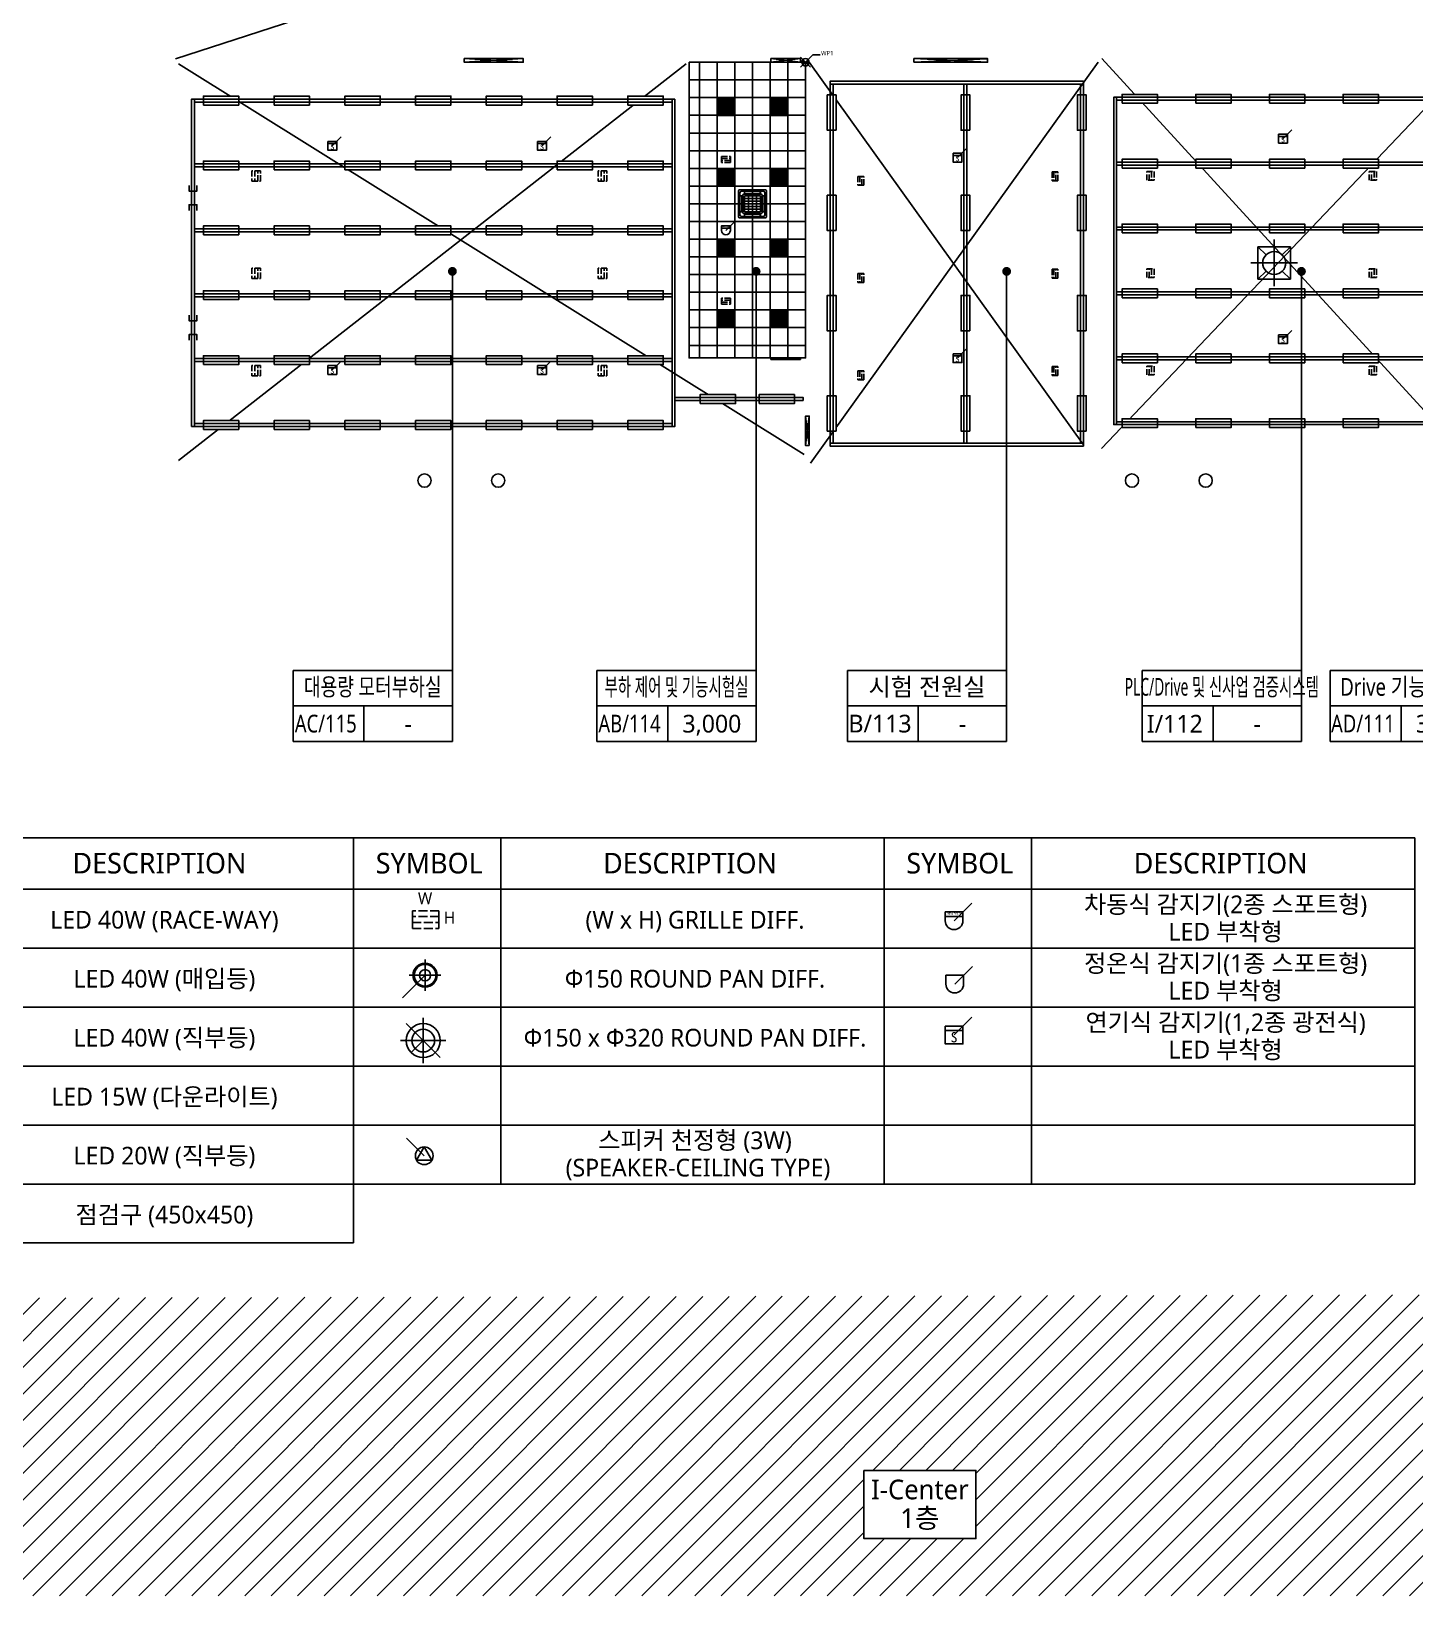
# Model space of a CAD drawing. Header units: millimetres. Extents: x 11242 to 497835, y 4200 to 105100.
# Drawn here: x 36310 to 83242, y 4200 to 57250 of the extents above; entities that cross this region are included whole.
import ezdxf
from ezdxf.enums import TextEntityAlignment as Align
from ezdxf.xclip import XClip

# ---------------------------------------------------------------- set-up
doc = ezdxf.new("R2010")
doc.units = ezdxf.units.MM
doc.header["$LTSCALE"] = 200
doc.header["$XCLIPFRAME"] = 0
doc.linetypes.add('H6', pattern=[6.5, 5, -1.5])
for name, color, linetype in [('# LIGHT - LED', 6, 'Continuous'), ('# LIGHT - RACEWAY', 7, 'Continuous'), ('# 냉난방-CHU', 1, 'Continuous'), ('# 냉난방설비', 4, 'Continuous'), ('# 방송설비', 7, 'Continuous'), ('# 화재탐지설비', 7, 'Continuous'), ('# 환기(RA)', 2, 'Continuous'), ('1 EA', 3, 'Continuous'), ('1 EDF', 7, 'Continuous'), ('1 OA', 4, 'Continuous'), ('CEIL-7', 7, 'Continuous'), ('CEIL-암면흡음텍스', 251, 'Continuous'), ('CON', 2, 'Continuous'), ('ETC-9', 9, 'Continuous'), ('HAT', 8, 'Continuous'), ('OPEN', 15, 'Continuous'), ('SECT', 2, 'Continuous'), ('sol254', 254, 'Continuous'), ('SYM', 6, 'Continuous'), ('SYM-LEAD', 6, 'Continuous'), ('SYMBOL', 2, 'Continuous'), ('TEXT', 3, 'Continuous'), ('TEXT-NOTE', 6, 'Continuous'), ('도어표현', 4, 'Continuous'), ('미리내', 3, 'Continuous')]:
    doc.layers.add(name, color=color, linetype=linetype)
doc.layers.add('Defpoint', color=137, linetype='Continuous', plot=False)
doc.styles.add('$0$스타일1', font='malgun.ttf')
doc.styles.add('1', font='DotumChe.ttf')
doc.styles.get("Standard").update_dxf_attribs({"font": 'malgun.ttf'})
doc.styles.add('맑은고딕', font='malgun.ttf')
doc.styles.add('스타일1', font='malgun.ttf')
doc.linetypes.add('WIREMESH2', pattern='A,5,-0.25,["X",Standard,S=1,R=0,X=-0.32,Y=-0.5],-0.25', length=5.5)
doc.dimstyles.new('DIM-QD 1', dxfattribs={"dimtxt": 3, "dimasz": 1.5, "dimexe": 1, "dimexo": 0, "dimgap": 1, "dimtad": 1, "dimdec": 3, "dimdsep": 46, "dimlunit": 6, "dimtxsty": '$0$스타일1', "dimblk1": 'ARCHTICK', "dimblk2": 'ARCHTICK', "dimsah": 1, "dimcen": 0, "dimclrd": 256, "dimclre": 256, "dimclrt": 3, "dimazin": 2, "dimtfac": 1, "dimtdec": 3, "dimtix": 1, "dimtmove": 2, "dimatfit": 3, "dimldrblk": 'ARCHTICK', "dimfxl": 1, "dimtolj": 1, "dimtzin": 0, "dimarcsym": 0})

# ---------------------------------------------------------------- blocks, each defined once
blk = doc.blocks.new('room')
at = {"layer": 'TEXT-NOTE'}
for p, q in [((0, 0), (0, 12)), ((0, 12), (27, 12)), ((27, 12), (27, 0)), ((0, 6), (27, 6)), ((12, 0), (12, 6)), ((27, 0), (0, 0))]:
    blk.add_line(p, q, dxfattribs=at)
at = {"layer": 'TEXT-NOTE', "color": 3, "style": '스타일1'}
for tag, p in [('실명', (13.5, 9.28)), ('101', (5.53, 3.02)), ('2400', (19.5, 3))]:
    blk.add_attdef(tag, text='', height=3, dxfattribs=at).set_placement(p, align=Align.MIDDLE)
blk = doc.blocks.new('_ARCHTICK')
at = {"color": 0, "linetype": 'ByBlock', "const_width": 0.15}
blk.add_lwpolyline([(-0.5, -0.5), (0.5, 0.5)], dxfattribs=at)
blk = doc.blocks.new('SA')
at = {"color": 1}
for p, q in [((210, 420), (210, 0)), ((420, 210), (0, 210))]:
    blk.add_line(p, q, dxfattribs=at)
at = {"color": 0}
for radius in [160, 145, 75]:
    blk.add_circle((210, 210), radius, dxfattribs=at)
at = {"layer": 'Defpoint'}
blk.add_line((210, 210), (510, 510), dxfattribs=at)
blk = doc.blocks.new('1ERDF')
at = {"layer": '1 EDF'}
for p, q in [((-150, -150), (150, 150)), ((106, -106), (0, 0))]:
    blk.add_line(p, q, dxfattribs=at)
at = {"layer": '1 EDF', "color": 1}
for p, q in [((0, 200), (0, -200)), ((-200, 0), (200, 0))]:
    blk.add_line(p, q, dxfattribs=at)
at = {"layer": '1 EDF'}
blk.add_circle((0, 0), 150, dxfattribs=at)
at = {"layer": '1 EDF', "color": 6}
blk.add_circle((0, 0), 100, dxfattribs=at)
blk = doc.blocks.new('FF1')
at = {"layer": '# 화재탐지설비'}
blk.add_line((-1.5, 0.75), (1.5, 0.75), dxfattribs=at)
blk.add_lwpolyline([(-1.5, 0), (-1.5, 1.5), (1.5, 1.5), (1.5, 0)], dxfattribs=at)
blk.add_arc((0, 0), 1.5, 180, 0, dxfattribs=at)
at = {"layer": 'Defpoint'}
blk.add_line((3, 3), (0, 0), dxfattribs=at)
at = {"layer": 'Defpoint', "insert": (-1.31, 1.35), "char_height": 0.3, "attachment_point": 1, "style": '맑은고딕'}
blk.add_mtext_dynamic_manual_height_columns('차동식 감지기', width=2.6761, gutter_width=12.5, heights=[0], dxfattribs=at)
blk = doc.blocks.new('G$C58A9B8F0')
at = {"layer": '# 화재탐지설비'}
blk.add_lwpolyline([(-150, 0), (-150, 150), (150, 150), (150, 0)], dxfattribs=at)
blk.add_arc((0, 0), 150, 180, 0, dxfattribs=at)
at = {"layer": 'Defpoint'}
blk.add_line((300, 300), (0, 0), dxfattribs=at)
blk = doc.blocks.new('FF3')
at = {"layer": '# 화재탐지설비'}
blk.add_line((-1.5, 0.75), (1.5, 0.75), dxfattribs=at)
blk.add_lwpolyline([(-1.5, 1.5), (1.5, 1.5), (1.5, -1.5), (-1.5, -1.5), (-1.5, 1.5)], dxfattribs=at)
at = {"layer": 'Defpoint'}
blk.add_line((3, 3), (0, 0), dxfattribs=at)
at = {"layer": 'SYMBOL', "color": 1, "style": '1'}
blk.add_text('S', height=1.75, dxfattribs=at).set_placement((0, -0.375), align=Align.MIDDLE)
blk = doc.blocks.new('TT22')
at = {"layer": '# 방송설비'}
blk.add_lwpolyline([(65, -38), (-65, -38), (0, 75), (65, -38)], close=True, dxfattribs=at)
blk.add_circle((0, 0), 75, dxfattribs=at)
at = {"layer": 'Defpoint'}
blk.add_line((-150, 150), (0, 0), dxfattribs=at)
blk = doc.blocks.new('천장 범례')
at = {"layer": '1 OA', "color": 2, "linetype": 'H6', "ltscale": 0.3}
for points in [[(37995, -1006), (38895, -1006), (38895, -406), (37995, -406), (37995, -1006)], [(37995, -807), (38895, -807), (38895, -605), (37995, -605), (37995, -807)]]:
    blk.add_lwpolyline(points, dxfattribs=at)
at = {"layer": 'CON'}
for p, q in [((36000, 2065), (18000, 2065)), ((36000, 2065), (36000, -11674)), ((54000, 2065), (36000, 2065)), ((54000, 2065), (54000, -9674)), ((72000, 2065), (54000, 2065)), ((72000, 2065), (72000, -9674)), ((36000, 326), (18000, 326)), ((54000, 326), (36000, 326)), ((72000, 326), (54000, 326)), ((54000, -9674), (36000, -9674)), ((72000, -9674), (54000, -9674)), ((36000, -11674), (18000, -11674))]:
    blk.add_line(p, q, dxfattribs=at)
at = {"layer": 'ETC-9'}
for p, q in [((41000, 2065), (41000, -9674)), ((59000, 2065), (59000, -9674)), ((36000, -1674), (18000, -1674)), ((54000, -1674), (36000, -1674)), ((72000, -1674), (54000, -1674)), ((36000, -3674), (18000, -3674)), ((54000, -3674), (36000, -3674)), ((72000, -3674), (54000, -3674)), ((36000, -5674), (18000, -5674)), ((36000, -5674), (18000, -5674)), ((54000, -5674), (36000, -5674)), ((54000, -5674), (36000, -5674)), ((72000, -5674), (54000, -5674)), ((72000, -5674), (54000, -5674)), ((36000, -7674), (18000, -7674)), ((54000, -7674), (36000, -7674)), ((72000, -7674), (54000, -7674)), ((36000, -9674), (18000, -9674))]:
    blk.add_line(p, q, dxfattribs=at)
at = {"layer": '# 화재탐지설비', "ltscale": 1.5}
for name, p, xscale, yscale, zscale in [('FF1', (56372, -749), 200, 200, 200), ('G$C58A9B8F0', (56394, -2896), 2, 2, 2), ('FF3', (56372, -4621), 200, 200, 200)]:
    blk.add_blockref(name, p, dxfattribs=dict(at, xscale=xscale, yscale=yscale, zscale=zscale))
at = {"layer": '# 환기(RA)', "xscale": 2.54, "yscale": 2.54, "zscale": 2.54, "rotation": 180}
blk.add_blockref('SA', (38959, -2060), dxfattribs=at)
at = {"layer": '1 EDF', "xscale": -3.850698729463445, "yscale": 3.850698729463445, "zscale": 3.850698729463445}
blk.add_blockref('1ERDF', (38364, -4810), dxfattribs=at)
at = {"layer": 'SYM', "xscale": 4, "yscale": 4, "zscale": 4}
blk.add_blockref('TT22', (38398, -8716), dxfattribs=at)
at = {"layer": 'TEXT', "style": '스타일1'}
for s, height, p in [('DESCRIPTION', 700, (29417, 1206)), ('SYMBOL', 700, (38567, 1206)), ('DESCRIPTION', 700, (47417, 1206)), ('SYMBOL', 700, (56567, 1206)), ('DESCRIPTION', 700, (65417, 1206)), ('W', 400, (38428, 14)), ('차동식 감지기(2종 스포트형)', 600, (65584, -191)), ('LED 40W (RACE-WAY)', 600, (29584, -712)), ('H', 400, (39254, -644)), ('(W x H) GRILLE DIFF.', 600, (47584, -712)), ('LED 부착형', 600, (65584, -1118)), ('정온식 감지기(1종 스포트형)', 600, (65584, -2191)), ('LED 40W (매입등)', 600, (29584, -2712)), ('Φ150 ROUND PAN DIFF.', 600, (47584, -2712)), ('LED 부착형', 600, (65584, -3118)), ('연기식 감지기(1,2종 광전식)', 600, (65584, -4191)), ('LED 40W (직부등)', 600, (29584, -4712)), ('Φ150 x Φ320 ROUND PAN DIFF.', 600, (47584, -4712)), ('LED 부착형', 600, (65584, -5118)), ('LED 15W (다운라이트)', 600, (29584, -6712)), ('스피커 천정형 (3W)', 600, (47584, -8191)), ('LED 20W (직부등)', 600, (29584, -8712)), (' (SPEAKER-CEILING TYPE)', 600, (47584, -9118)), ('점검구 (450x450)', 600, (29584, -10712))]:
    blk.add_text(s, height=height, dxfattribs=at).set_placement(p, align=Align.MIDDLE_CENTER)
blk = doc.blocks.new('E10')
at = {"layer": '# LIGHT - LED'}
blk.add_circle((0, 0), 204, dxfattribs=at)
blk = doc.blocks.new('zw$29C1')
blk.add_wipeout([(600, 150), (600, -150), (-600, -150), (-600, 150)]).dxf.layer = '# LIGHT - LED'
at = {"layer": '# LIGHT - LED'}
blk.add_lwpolyline([(600, 150), (600, -150), (-600, -150), (-600, 150)], close=True, dxfattribs=at)
blk = doc.blocks.new('zw$F231')
at = {"layer": 'sol254'}
blk.add_hatch(color=256, dxfattribs=at).paths.add_polyline_path([(-300, 300), (-300, -300), (300, -300), (300, 300)])
at = {"layer": '# LIGHT - LED'}
blk.add_lwpolyline([(-300, 300), (300, 300), (300, -300), (-300, -300)], close=True, dxfattribs=at)
blk = doc.blocks.new('조명설비')
at = {"layer": '# LIGHT - RACEWAY'}
for points in [[(72000, -63341), (63413, -63341), (63413, -63241), (72000, -63241)], [(41847, -63850), (41847, -74950), (41747, -74950), (41747, -63850)], [(58147, -63850), (58147, -74950), (58047, -74950), (58047, -63850)], [(72000, -75622), (63413, -75622), (63413, -75522), (72000, -75522)]]:
    blk.add_lwpolyline(points, close=True, dxfattribs=at)
at = {"layer": 'SECT'}
for points in [[(41663, -66777), (41663, -66967), (41931, -66967), (41931, -66777)], [(41663, -67623), (41663, -67433), (41931, -67433), (41931, -67623)], [(41663, -71177), (41663, -71367), (41931, -71367), (41931, -71177)], [(41663, -72023), (41663, -71833), (41931, -71833), (41931, -72023)]]:
    blk.add_lwpolyline(points, dxfattribs=at)
at = {"layer": '# LIGHT - LED'}
for p, rotation in [((42747, -63900), 180), ((45147, -63900), 180), ((47547, -63900), 180), ((49947, -63900), 180), ((52347, -63900), 180), ((54747, -63900), 180), ((57147, -63900), 180), ((63463, -64308), 270), ((68000, -64308), 270), ((71950, -64308), 270), ((73912, -63838), 180), ((76412, -63838), 180), ((78912, -63838), 180), ((81412, -63838), 180), ((42747, -66100), 180), ((45147, -66100), 180), ((47547, -66100), 180), ((49947, -66100), 180), ((52347, -66100), 180), ((54747, -66100), 180), ((57147, -66100), 180), ((73912, -66038), 180), ((76412, -66038), 180), ((78912, -66038), 180), ((81412, -66038), 180), ((63463, -67708), 270), ((68000, -67708), 270), ((71950, -67708), 270), ((42747, -68300), 180), ((45147, -68300), 180), ((47547, -68300), 180), ((49947, -68300), 180), ((52347, -68300), 180), ((54747, -68300), 180), ((57147, -68300), 180), ((73912, -68238), 180), ((76412, -68238), 180), ((78912, -68238), 180), ((81412, -68238), 180), ((42747, -70500), 180), ((45147, -70500), 180), ((47547, -70500), 180), ((49947, -70500), 180), ((52347, -70500), 180), ((54747, -70500), 180), ((57147, -70500), 180), ((63463, -71108), 270), ((68000, -71108), 270), ((71950, -71108), 270), ((73912, -70438), 180), ((76412, -70438), 180), ((78912, -70438), 180), ((81412, -70438), 180), ((42747, -72700), 180), ((45147, -72700), 180), ((47547, -72700), 180), ((49947, -72700), 180), ((52347, -72700), 180), ((54747, -72700), 180), ((57147, -72700), 180), ((73912, -72638), 180), ((76412, -72638), 180), ((78912, -72638), 180), ((81412, -72638), 180), ((59600, -74022), 180), ((61600, -74022), 180), ((63463, -74508), 270), ((68000, -74508), 270), ((71950, -74508), 270), ((42747, -74900), 180), ((45147, -74900), 180), ((47547, -74900), 180), ((49947, -74900), 180), ((52347, -74900), 180), ((54747, -74900), 180), ((57147, -74900), 180), ((73912, -74838), 180), ((76412, -74838), 180), ((78912, -74838), 180), ((81412, -74838), 180)]:
    blk.add_blockref('zw$29C1', p, dxfattribs=dict(at, rotation=rotation))
for p in [(59875, -64100), (61675, -64100), (59875, -66500), (61675, -66500), (59875, -68900), (61675, -68900), (59875, -71300), (61675, -71300)]:
    blk.add_blockref('zw$F231', p, dxfattribs=at)
at = {"layer": '# LIGHT - LED', "xscale": 1.102040816326531, "yscale": 1.102040816326531, "zscale": 1.102040816326531, "rotation": 270}
for p in [(49650, -76785), (52150, -76785), (73650, -76785), (76150, -76785)]:
    blk.add_blockref('E10', p, dxfattribs=at)
at = {"layer": '# LIGHT - RACEWAY'}
for points in [[(63513, -63341), (63513, -75522), (63413, -75522), (63413, -63341)], [(68050, -63341), (68050, -75522), (67950, -75522), (67950, -63341)], [(72000, -63341), (72000, -75522), (71900, -75522), (71900, -63341)], [(58047, -63950), (41847, -63950), (41847, -63850), (58047, -63850)], [(73129, -63788), (73129, -74888), (73029, -74888), (73029, -63788)], [(84696, -63888), (73129, -63888), (73129, -63788), (84696, -63788)], [(58047, -66150), (41847, -66150), (41847, -66050), (58047, -66050)], [(84696, -66088), (73129, -66088), (73129, -65988), (84696, -65988)], [(58047, -68350), (41847, -68350), (41847, -68250), (58047, -68250)], [(84696, -68288), (73129, -68288), (73129, -68188), (84696, -68188)], [(58047, -70550), (41847, -70550), (41847, -70450), (58047, -70450)], [(84696, -70488), (73129, -70488), (73129, -70388), (84696, -70388)], [(58047, -72750), (41847, -72750), (41847, -72650), (58047, -72650)], [(84696, -72688), (73129, -72688), (73129, -72588), (84696, -72588)], [(62500, -74072), (58147, -74072), (58147, -73972), (62500, -73972)], [(84696, -74888), (73129, -74888), (73129, -74788), (84696, -74788)], [(58047, -74950), (41847, -74950), (41847, -74850), (58047, -74850)]]:
    blk.add_lwpolyline(points, close=True, dxfattribs=at)
blk = doc.blocks.new('자동화재탐지설비')
at = {"layer": '# 화재탐지설비', "xscale": 100, "yscale": 100, "zscale": 100}
for name, p in [('FF3', (78606, -65358)), ('FF3', (46356, -65600)), ('FF3', (53469, -65600)), ('FF3', (67562, -66000)), ('FF1', (59708, -68467)), ('FF3', (78606, -72158)), ('FF3', (67562, -72800)), ('FF3', (46356, -73200)), ('FF3', (53469, -73200))]:
    blk.add_blockref(name, p, dxfattribs=at)
blk = doc.blocks.new('A$C1A5F2745')
at = {"color": 0}
for p, q in [((0, 925), (0, 25)), ((925, 950), (25, 950)), ((50, 850), (50, 750)), ((150, 750), (50, 750)), ((50, 740), (50, 210)), ((120, 740), (50, 740)), ((200, 900), (100, 900)), ((120, 740), (120, 210)), ((150, 775), (150, 175)), ((775, 800), (175, 800)), ((200, 900), (200, 800)), ((750, 750), (200, 750)), ((200, 750), (200, 200)), ((200, 655), (750, 655)), ((200, 565), (750, 565)), ((740, 900), (210, 900)), ((210, 900), (210, 830)), ((740, 830), (210, 830)), ((337, 750), (337, 200)), ((475, 750), (475, 200)), ((612, 750), (612, 200)), ((740, 900), (740, 830)), ((750, 900), (750, 800)), ((850, 900), (750, 900)), ((750, 750), (750, 200)), ((800, 775), (800, 175)), ((900, 750), (800, 750)), ((830, 740), (830, 210)), ((900, 740), (830, 740)), ((900, 850), (900, 750)), ((900, 740), (900, 210)), ((950, 925), (950, 25)), ((120, 210), (50, 210)), ((150, 200), (50, 200)), ((50, 200), (50, 100)), ((200, 50), (100, 50)), ((775, 150), (175, 150)), ((200, 475), (750, 475)), ((200, 385), (750, 385)), ((200, 295), (750, 295)), ((750, 200), (200, 200)), ((200, 150), (200, 50)), ((740, 120), (210, 120)), ((210, 120), (210, 50)), ((740, 50), (210, 50)), ((740, 120), (740, 50)), ((750, 150), (750, 50)), ((850, 50), (750, 50)), ((900, 200), (800, 200)), ((900, 210), (830, 210)), ((900, 200), (900, 100)), ((925, 0), (25, 0))]:
    blk.add_line(p, q, dxfattribs=at)
for centre, radius, start, end in [((25, 925), 25, 90, 180), ((100, 850), 50, 90, 180), ((175, 775), 25, 90, 180), ((775, 775), 25, 0, 90), ((850, 850), 50, 0, 90), ((925, 925), 25, 0, 90), ((25, 25), 25, 180, 270), ((100, 100), 50, 180, 270), ((175, 175), 25, 180, 270), ((775, 175), 25, 270, 0), ((850, 100), 50, 270, 0), ((925, 25), 25, 270, 0)]:
    blk.add_arc(centre, radius, start, end, dxfattribs=at)
blk = doc.blocks.new('zw$A70B')
at = {"layer": '미리내', "color": 1}
for p, q in [((242, 242), (242, 1342)), ((242, 1342), (1342, 1342)), ((242, 1342), (517, 1067)), ((792, 1584), (792, 0)), ((1342, 1342), (1067, 1067)), ((1342, 1342), (1342, 242)), ((0, 792), (792, 792)), ((1584, 792), (792, 792)), ((242, 242), (517, 517)), ((1342, 242), (242, 242)), ((1342, 242), (1067, 517))]:
    blk.add_line(p, q, dxfattribs=at)
blk.add_circle((792, 792), 389, dxfattribs=at)
blk = doc.blocks.new('냉난방설비')
at = {"layer": '# 냉난방-CHU', "color": 1}
blk.add_blockref('zw$A70B', (77683, -70197), dxfattribs=at)
at = {"layer": '# 냉난방설비', "color": 8}
blk.add_blockref('A$C1A5F2745', (60300, -67875), dxfattribs=at)
blk = doc.blocks.new('환기설비')
at = {"layer": '1 EA', "linetype": 'H6', "ltscale": 0.2}
for points in [[(55540, -66279), (55540, -66629), (55840, -66629), (55840, -66279), (55540, -66279)], [(55639, -66279), (55639, -66629), (55740, -66629), (55740, -66279), (55639, -66279)], [(59725, -65800), (60025, -65800), (60025, -66000), (59725, -66000), (59725, -65800)], [(59725, -65866), (60025, -65866), (60025, -65934), (59725, -65934), (59725, -65866)], [(81696, -66604), (81696, -66304), (81946, -66304), (81946, -66604), (81696, -66604)], [(81779, -66604), (81779, -66304), (81863, -66304), (81863, -66604), (81779, -66604)], [(71137, -66619), (71137, -66319), (70937, -66319), (70937, -66619), (71137, -66619)], [(71070, -66619), (71070, -66319), (71003, -66319), (71003, -66619), (71070, -66619)], [(55540, -69579), (55540, -69929), (55840, -69929), (55840, -69579), (55540, -69579)], [(55639, -69579), (55639, -69929), (55740, -69929), (55740, -69579), (55639, -69579)], [(71137, -69919), (71137, -69619), (70937, -69619), (70937, -69919), (71137, -69919)], [(71070, -69919), (71070, -69619), (71003, -69619), (71003, -69919), (71070, -69919)], [(81696, -69904), (81696, -69604), (81946, -69604), (81946, -69904), (81696, -69904)], [(81779, -69904), (81779, -69604), (81863, -69604), (81863, -69904), (81779, -69904)], [(55540, -72879), (55540, -73229), (55840, -73229), (55840, -72879), (55540, -72879)], [(55639, -72879), (55639, -73229), (55740, -73229), (55740, -72879), (55639, -72879)], [(71137, -73219), (71137, -72919), (70937, -72919), (70937, -73219), (71137, -73219)], [(71070, -73219), (71070, -72919), (71003, -72919), (71003, -73219), (71070, -73219)], [(81696, -73204), (81696, -72904), (81946, -72904), (81946, -73204), (81696, -73204)], [(81779, -73204), (81779, -72904), (81863, -72904), (81863, -73204), (81779, -73204)]]:
    blk.add_lwpolyline(points, dxfattribs=at)
at = {"layer": '1 OA', "linetype": 'H6', "ltscale": 0.2}
for points in [[(43791, -66279), (43791, -66629), (44091, -66629), (44091, -66279), (43791, -66279)], [(43891, -66279), (43891, -66629), (43992, -66629), (43992, -66279), (43891, -66279)], [(74150, -66604), (74150, -66304), (74400, -66304), (74400, -66604), (74150, -66604)], [(74233, -66604), (74233, -66304), (74317, -66304), (74317, -66604), (74233, -66604)], [(64550, -66769), (64550, -66469), (64350, -66469), (64350, -66769), (64550, -66769)], [(64484, -66769), (64484, -66469), (64416, -66469), (64416, -66769), (64484, -66769)], [(43791, -69579), (43791, -69929), (44091, -69929), (44091, -69579), (43791, -69579)], [(43891, -69579), (43891, -69929), (43992, -69929), (43992, -69579), (43891, -69579)], [(64550, -70069), (64550, -69769), (64350, -69769), (64350, -70069), (64550, -70069)], [(64484, -70069), (64484, -69769), (64416, -69769), (64416, -70069), (64484, -70069)], [(74150, -69904), (74150, -69604), (74400, -69604), (74400, -69904), (74150, -69904)], [(74233, -69904), (74233, -69604), (74317, -69604), (74317, -69904), (74233, -69904)], [(60025, -70600), (59725, -70600), (59725, -70800), (60025, -70800), (60025, -70600)], [(60025, -70666), (59725, -70666), (59725, -70734), (60025, -70734), (60025, -70666)], [(43791, -72879), (43791, -73229), (44091, -73229), (44091, -72879), (43791, -72879)], [(43891, -72879), (43891, -73229), (43992, -73229), (43992, -72879), (43891, -72879)], [(64550, -73369), (64550, -73069), (64350, -73069), (64350, -73369), (64550, -73369)], [(64484, -73369), (64484, -73069), (64416, -73069), (64416, -73369), (64484, -73369)], [(74150, -73204), (74150, -72904), (74400, -72904), (74400, -73204), (74150, -73204)], [(74233, -73204), (74233, -72904), (74317, -72904), (74317, -73204), (74233, -73204)]]:
    blk.add_lwpolyline(points, dxfattribs=at)
blk = doc.blocks.new('C-6x6_1f')
for p, q in [((-56347, -303023), (-56347, -292223)), ((-49147, -292223), (-56347, -292223)), ((-55747, -303023), (-55747, -292223)), ((-55147, -303023), (-55147, -292223)), ((-54547, -303023), (-54547, -292223)), ((-53947, -303023), (-53947, -292223)), ((-53347, -303023), (-53347, -292223)), ((-52747, -303023), (-52747, -292223)), ((-52147, -303023), (-52147, -292223)), ((-51547, -303023), (-51547, -292223)), ((-50947, -303023), (-50947, -292223)), ((-50347, -303023), (-50347, -292223)), ((-49747, -303023), (-49747, -292223)), ((-49147, -303023), (-49147, -292223)), ((-41947, -292223), (-49147, -292223)), ((-48547, -303023), (-48547, -292223)), ((-47947, -303023), (-47947, -292223)), ((-47347, -303023), (-47347, -292223)), ((-46747, -303023), (-46747, -292223)), ((-46147, -303023), (-46147, -292223)), ((-45547, -303023), (-45547, -292223)), ((-44947, -303023), (-44947, -292223)), ((-44347, -303023), (-44347, -292223)), ((-43747, -303023), (-43747, -292223)), ((-43147, -303023), (-43147, -292223)), ((-42547, -303023), (-42547, -292223)), ((-41947, -303023), (-41947, -292223)), ((-34747, -292223), (-41947, -292223)), ((-41947, -303023), (-41947, -292223)), ((-41347, -303023), (-41347, -292223)), ((-40747, -303023), (-40747, -292223)), ((-40147, -303023), (-40147, -292223)), ((-39547, -303023), (-39547, -292223)), ((-38947, -303023), (-38947, -292223)), ((-38347, -303023), (-38347, -292223)), ((-37747, -303023), (-37747, -292223)), ((-37147, -303023), (-37147, -292223)), ((-36547, -303023), (-36547, -292223)), ((-35947, -303023), (-35947, -292223)), ((-35347, -303023), (-35347, -292223)), ((-27547, -292223), (-34747, -292223)), ((-34747, -303023), (-34747, -292223)), ((-34147, -303023), (-34147, -292223)), ((-33547, -303023), (-33547, -292223)), ((-32947, -303023), (-32947, -292223)), ((-32347, -303023), (-32347, -292223)), ((-31747, -303023), (-31747, -292223)), ((-31147, -303023), (-31147, -292223)), ((-30547, -303023), (-30547, -292223)), ((-29947, -303023), (-29947, -292223)), ((-29347, -303023), (-29347, -292223)), ((-28747, -303023), (-28747, -292223)), ((-28147, -303023), (-28147, -292223)), ((-27547, -303023), (-27547, -292223)), ((-49147, -292823), (-56347, -292823)), ((-41947, -292823), (-49147, -292823)), ((-34747, -292823), (-41947, -292823)), ((-27547, -292823), (-34747, -292823)), ((-49147, -293423), (-56347, -293423)), ((-41947, -293423), (-49147, -293423)), ((-34747, -293423), (-41947, -293423)), ((-27547, -293423), (-34747, -293423)), ((-49147, -294023), (-56347, -294023)), ((-41947, -294023), (-49147, -294023)), ((-34747, -294023), (-41947, -294023)), ((-27547, -294023), (-34747, -294023)), ((-49147, -294623), (-56347, -294623)), ((-41947, -294623), (-49147, -294623)), ((-34747, -294623), (-41947, -294623)), ((-27547, -294623), (-34747, -294623)), ((-49147, -295223), (-56347, -295223)), ((-41947, -295223), (-49147, -295223)), ((-34747, -295223), (-41947, -295223)), ((-27547, -295223), (-34747, -295223)), ((-49147, -295823), (-56347, -295823)), ((-41947, -295823), (-49147, -295823)), ((-34747, -295823), (-41947, -295823)), ((-27547, -295823), (-34747, -295823)), ((-49147, -296423), (-56347, -296423)), ((-41947, -296423), (-49147, -296423)), ((-34747, -296423), (-41947, -296423)), ((-27547, -296423), (-34747, -296423)), ((-49147, -297023), (-56347, -297023)), ((-41947, -297023), (-49147, -297023)), ((-34747, -297023), (-41947, -297023)), ((-27547, -297023), (-34747, -297023)), ((-49147, -297623), (-56347, -297623)), ((-41947, -297623), (-49147, -297623)), ((-34747, -297623), (-41947, -297623)), ((-27547, -297623), (-34747, -297623)), ((-49147, -298223), (-56347, -298223)), ((-41947, -298223), (-49147, -298223)), ((-34747, -298223), (-41947, -298223)), ((-27547, -298223), (-34747, -298223)), ((-49147, -298823), (-56347, -298823)), ((-41947, -298823), (-49147, -298823)), ((-34747, -298823), (-41947, -298823)), ((-27547, -298823), (-34747, -298823)), ((-49147, -299423), (-56347, -299423)), ((-41947, -299423), (-49147, -299423)), ((-34747, -299423), (-41947, -299423)), ((-27547, -299423), (-34747, -299423)), ((-49147, -300023), (-56347, -300023)), ((-41947, -300023), (-49147, -300023)), ((-34747, -300023), (-41947, -300023)), ((-27547, -300023), (-34747, -300023)), ((-49147, -300623), (-56347, -300623)), ((-41947, -300623), (-49147, -300623)), ((-34747, -300623), (-41947, -300623)), ((-27547, -300623), (-34747, -300623)), ((-49147, -301223), (-56347, -301223)), ((-41947, -301223), (-49147, -301223)), ((-34747, -301223), (-41947, -301223)), ((-27547, -301223), (-34747, -301223)), ((-49147, -301823), (-56347, -301823)), ((-41947, -301823), (-49147, -301823)), ((-34747, -301823), (-41947, -301823)), ((-27547, -301823), (-34747, -301823)), ((-49147, -302423), (-56347, -302423)), ((-41947, -302423), (-49147, -302423)), ((-34747, -302423), (-41947, -302423)), ((-27547, -302423), (-34747, -302423)), ((-49147, -303023), (-56347, -303023)), ((-56347, -324623), (-56347, -303023)), ((-49147, -303023), (-56347, -303023)), ((-55747, -324623), (-55747, -303023)), ((-55147, -324623), (-55147, -303023)), ((-54547, -324623), (-54547, -303023)), ((-53947, -324623), (-53947, -303023)), ((-53347, -324623), (-53347, -303023)), ((-52747, -324623), (-52747, -303023)), ((-52147, -324623), (-52147, -303023)), ((-51547, -324623), (-51547, -303023)), ((-50947, -324623), (-50947, -303023)), ((-50347, -324623), (-50347, -303023)), ((-49747, -324623), (-49747, -303023)), ((-49147, -324623), (-49147, -303023)), ((-41947, -303023), (-49147, -303023)), ((-41947, -303023), (-49147, -303023)), ((-48547, -324623), (-48547, -303023)), ((-47947, -324623), (-47947, -303023)), ((-47347, -324623), (-47347, -303023)), ((-46747, -324623), (-46747, -303023)), ((-46147, -324623), (-46147, -303023)), ((-45547, -324623), (-45547, -303023)), ((-44947, -324623), (-44947, -303023)), ((-44347, -324623), (-44347, -303023)), ((-43747, -324623), (-43747, -303023)), ((-43147, -324623), (-43147, -303023)), ((-42547, -324623), (-42547, -303023)), ((-41947, -324623), (-41947, -303023)), ((-34747, -303023), (-41947, -303023)), ((-34747, -303023), (-41947, -303023)), ((-41947, -324623), (-41947, -303023)), ((-41347, -324623), (-41347, -303023)), ((-40747, -324623), (-40747, -303023)), ((-40147, -324623), (-40147, -303023)), ((-39547, -324623), (-39547, -303023)), ((-38947, -324623), (-38947, -303023)), ((-38347, -324623), (-38347, -303023)), ((-37747, -324623), (-37747, -303023)), ((-37147, -324623), (-37147, -303023)), ((-36547, -324623), (-36547, -303023)), ((-35947, -324623), (-35947, -303023)), ((-35347, -324623), (-35347, -303023)), ((-34747, -324623), (-34747, -303023)), ((-27547, -303023), (-34747, -303023)), ((-27547, -303023), (-34747, -303023)), ((-34147, -324623), (-34147, -303023)), ((-33547, -324623), (-33547, -303023)), ((-32947, -324623), (-32947, -303023)), ((-32347, -324623), (-32347, -303023)), ((-31747, -324623), (-31747, -303023)), ((-31147, -324623), (-31147, -303023)), ((-30547, -324623), (-30547, -303023)), ((-29947, -324623), (-29947, -303023)), ((-29347, -324623), (-29347, -303023)), ((-28747, -324623), (-28747, -303023)), ((-28147, -324623), (-28147, -303023)), ((-27547, -324623), (-27547, -303023)), ((-49147, -303623), (-56347, -303623)), ((-41947, -303623), (-49147, -303623)), ((-34747, -303623), (-41947, -303623)), ((-27547, -303623), (-34747, -303623)), ((-49147, -304223), (-56347, -304223)), ((-41947, -304223), (-49147, -304223)), ((-34747, -304223), (-41947, -304223)), ((-27547, -304223), (-34747, -304223)), ((-49147, -304823), (-56347, -304823)), ((-41947, -304823), (-49147, -304823)), ((-34747, -304823), (-41947, -304823)), ((-27547, -304823), (-34747, -304823)), ((-49147, -305423), (-56347, -305423)), ((-41947, -305423), (-49147, -305423)), ((-34747, -305423), (-41947, -305423)), ((-27547, -305423), (-34747, -305423)), ((-49147, -306023), (-56347, -306023)), ((-41947, -306023), (-49147, -306023)), ((-34747, -306023), (-41947, -306023)), ((-27547, -306023), (-34747, -306023)), ((-49147, -306623), (-56347, -306623)), ((-41947, -306623), (-49147, -306623)), ((-34747, -306623), (-41947, -306623)), ((-27547, -306623), (-34747, -306623)), ((-49147, -307223), (-56347, -307223)), ((-41947, -307223), (-49147, -307223)), ((-34747, -307223), (-41947, -307223)), ((-27547, -307223), (-34747, -307223)), ((-49147, -307823), (-56347, -307823)), ((-41947, -307823), (-49147, -307823)), ((-34747, -307823), (-41947, -307823)), ((-27547, -307823), (-34747, -307823)), ((-49147, -308423), (-56347, -308423)), ((-41947, -308423), (-49147, -308423)), ((-34747, -308423), (-41947, -308423)), ((-27547, -308423), (-34747, -308423)), ((-49147, -309023), (-56347, -309023)), ((-41947, -309023), (-49147, -309023)), ((-34747, -309023), (-41947, -309023)), ((-27547, -309023), (-34747, -309023)), ((-49147, -309623), (-56347, -309623)), ((-41947, -309623), (-49147, -309623)), ((-34747, -309623), (-41947, -309623)), ((-27547, -309623), (-34747, -309623)), ((-49147, -310223), (-56347, -310223)), ((-41947, -310223), (-49147, -310223)), ((-34747, -310223), (-41947, -310223)), ((-27547, -310223), (-34747, -310223)), ((-49147, -310823), (-56347, -310823)), ((-41947, -310823), (-49147, -310823)), ((-34747, -310823), (-41947, -310823)), ((-27547, -310823), (-34747, -310823)), ((-49147, -311423), (-56347, -311423)), ((-41947, -311423), (-49147, -311423)), ((-34747, -311423), (-41947, -311423)), ((-27547, -311423), (-34747, -311423)), ((-49147, -312023), (-56347, -312023)), ((-41947, -312023), (-49147, -312023)), ((-34747, -312023), (-41947, -312023)), ((-27547, -312023), (-34747, -312023)), ((-49147, -312623), (-56347, -312623)), ((-41947, -312623), (-49147, -312623)), ((-34747, -312623), (-41947, -312623)), ((-27547, -312623), (-34747, -312623)), ((-49147, -313223), (-56347, -313223)), ((-41947, -313223), (-49147, -313223)), ((-34747, -313223), (-41947, -313223)), ((-27547, -313223), (-34747, -313223)), ((-49147, -313823), (-56347, -313823)), ((-41947, -313823), (-49147, -313823)), ((-34747, -313823), (-41947, -313823)), ((-27547, -313823), (-34747, -313823)), ((-49147, -314423), (-56347, -314423)), ((-41947, -314423), (-49147, -314423)), ((-34747, -314423), (-41947, -314423)), ((-27547, -314423), (-34747, -314423)), ((-49147, -315023), (-56347, -315023)), ((-41947, -315023), (-49147, -315023)), ((-34747, -315023), (-41947, -315023)), ((-27547, -315023), (-34747, -315023)), ((-49147, -315623), (-56347, -315623)), ((-41947, -315623), (-49147, -315623)), ((-34747, -315623), (-41947, -315623)), ((-27547, -315623), (-34747, -315623)), ((-49147, -316223), (-56347, -316223)), ((-41947, -316223), (-49147, -316223)), ((-34747, -316223), (-41947, -316223)), ((-27547, -316223), (-34747, -316223)), ((-49147, -316823), (-56347, -316823)), ((-41947, -316823), (-49147, -316823)), ((-34747, -316823), (-41947, -316823)), ((-27547, -316823), (-34747, -316823)), ((-49147, -317423), (-56347, -317423)), ((-41947, -317423), (-49147, -317423)), ((-34747, -317423), (-41947, -317423)), ((-27547, -317423), (-34747, -317423)), ((-49147, -318023), (-56347, -318023)), ((-41947, -318023), (-49147, -318023)), ((-34747, -318023), (-41947, -318023)), ((-27547, -318023), (-34747, -318023)), ((-49147, -318623), (-56347, -318623)), ((-41947, -318623), (-49147, -318623)), ((-34747, -318623), (-41947, -318623)), ((-27547, -318623), (-34747, -318623)), ((-49147, -319223), (-56347, -319223)), ((-41947, -319223), (-49147, -319223)), ((-34747, -319223), (-41947, -319223)), ((-27547, -319223), (-34747, -319223)), ((-49147, -319823), (-56347, -319823)), ((-41947, -319823), (-49147, -319823)), ((-34747, -319823), (-41947, -319823)), ((-27547, -319823), (-34747, -319823)), ((-49147, -320423), (-56347, -320423)), ((-41947, -320423), (-49147, -320423)), ((-34747, -320423), (-41947, -320423)), ((-27547, -320423), (-34747, -320423)), ((-49147, -321023), (-56347, -321023)), ((-41947, -321023), (-49147, -321023)), ((-34747, -321023), (-41947, -321023)), ((-27547, -321023), (-34747, -321023)), ((-49147, -321623), (-56347, -321623)), ((-41947, -321623), (-49147, -321623)), ((-34747, -321623), (-41947, -321623)), ((-27547, -321623), (-34747, -321623)), ((-49147, -322223), (-56347, -322223)), ((-41947, -322223), (-49147, -322223)), ((-34747, -322223), (-41947, -322223)), ((-27547, -322223), (-34747, -322223)), ((-49147, -322823), (-56347, -322823)), ((-41947, -322823), (-49147, -322823)), ((-34747, -322823), (-41947, -322823)), ((-27547, -322823), (-34747, -322823)), ((-49147, -323423), (-56347, -323423)), ((-41947, -323423), (-49147, -323423)), ((-34747, -323423), (-41947, -323423)), ((-27547, -323423), (-34747, -323423)), ((-49147, -324023), (-56347, -324023)), ((-41947, -324023), (-49147, -324023)), ((-34747, -324023), (-41947, -324023)), ((-27547, -324023), (-34747, -324023)), ((-49147, -324623), (-56347, -324623)), ((-41947, -324623), (-49147, -324623)), ((-34747, -324623), (-41947, -324623)), ((-27547, -324623), (-34747, -324623))]:
    blk.add_line(p, q)
blk = doc.blocks.new('WP21')
at = {"layer": 'SYM'}
h = blk.add_hatch(color=6, dxfattribs=at)
edge = h.paths.add_edge_path()
edge.add_ellipse((0, 0), major_axis=(0, 2.5), ratio=1, start_angle=405, end_angle=495)
edge.add_line((-1.8, -1.8), (0, 0))
edge.add_line((0, 0), (-1.8, 1.8))
edge = h.paths.add_edge_path()
edge.add_ellipse((0, 0), major_axis=(0, 2.5), ratio=1, start_angle=225, end_angle=315)
edge.add_line((1.8, 1.8), (0, 0))
edge.add_line((0, 0), (1.8, -1.8))
at = {"layer": 'SYM', "color": 6}
for p, q in [((-3.4, -3.4), (5, 5)), ((-3.4, 3.4), (3.4, -3.4)), ((5, 5), (10, 5))]:
    blk.add_line(p, q, dxfattribs=at)
blk.add_ellipse((0, 0), major_axis=(0, 2.5), ratio=1, start_param=5.497787, end_param=11.780972, dxfattribs=at)
at = {"layer": 'SYM', "color": 3, "linetype": 'WIREMESH2', "style": '스타일1'}
blk.add_attdef('WP', text='', height=3, dxfattribs=at).set_placement((10.6, 5), align=Align.MIDDLE_LEFT)

msp = doc.modelspace()

# ---------------------------------------------------------------- hatches: boundary and pattern name
at = {"layer": 'HAT'}
h = msp.add_hatch(dxfattribs=at)
h.set_pattern_fill('ANSI31', color=256, scale=200)
h.set_pattern_definition([(45, (96.56, 118800), (-449.0128, 449.0128), [])])
h.paths.add_polyline_path([(113070, 14470), (11703.4, 14243.7), (11725.8, 4200), (113066.6, 4200)])

# ---------------------------------------------------------------- linework, layer by layer
at = {"layer": 'OPEN'}
for p, q in [((41204, 56321), (91079, 72471)), ((72621, 43104), (85200, 56325)), ((72625, 56325), (85200, 42600)), ((41300, 56150), (62525, 42900)), ((58525, 56150), (41300, 42700)), ((62700, 56200), (72000, 43225)), ((62746, 42600), (72500, 56200))]:
    msp.add_line(p, q, dxfattribs=at)
at = {"layer": '도어표현'}
for p, q in [((51000, 56200), (53000, 56325)), ((53000, 56200), (51000, 56325)), ((61400, 56200), (62400, 56325)), ((61400, 56325), (62400, 56200)), ((66250, 56325), (68750, 56200)), ((68740.3, 56321), (66250, 56200)), ((61400, 46125), (62400, 46175)), ((61400, 46175), (62400, 46125)), ((62575, 44200), (62700, 43200)), ((62700, 44200), (62575, 43200))]:
    msp.add_line(p, q, dxfattribs=at)
for points in [[(51000, 56325), (53000, 56325), (53000, 56200), (51000, 56200)], [(62400, 56325), (61400, 56325), (61400, 56200), (62400, 56200)], [(66250, 56200), (68750, 56200), (68750, 56325), (66250, 56325)], [(62400, 46175), (61400, 46175), (61400, 46125), (62400, 46125)], [(62700, 43200), (62700, 44200), (62575, 44200), (62575, 43200)]]:
    msp.add_lwpolyline(points, close=True, dxfattribs=at)

# ---------------------------------------------------------------- block references
msp.add_blockref('천장 범례', (11242, 27834.9), dxfattribs=at)

# ---------------------------------------------------------------- next in the draw order: block references
msp.add_blockref('조명설비', (0, 118800))

# ---------------------------------------------------------------- next in the draw order: wipeouts: each hides what was drawn before it
msp.add_wipeout([(64555.3, 8449.9), (64555.3, 6138.6), (68357.6, 6138.6), (68357.6, 8449.9)])

# ---------------------------------------------------------------- next in the draw order: linework, layer by layer
msp.add_lwpolyline([(64555.3, 8449.9), (68357.6, 8449.9), (68357.6, 6138.6), (64555.3, 6138.6)], close=True)
at = {"layer": 'CEIL-7'}
msp.add_lwpolyline([(58625, 56200), (62575, 56200), (62575, 46175), (58625, 46175)], close=True, dxfattribs=at)

# ---------------------------------------------------------------- next in the draw order: block references
for name, p in [('환기설비', (0, 118800)), ('자동화재탐지설비', (166.7, 118966.7)), ('냉난방설비', (0, 118800))]:
    msp.add_blockref(name, p)
at = {"layer": 'CEIL-암면흡음텍스'}
ref = msp.add_blockref('C-6x6_1f', (97922, 352023.4), dxfattribs=at)
XClip(ref).set_block_clipping_path([(-39296.9791048045, -305848.4499304537), (-35346.9791048045, -295823.4499304548)])
at = {"layer": 'SYM', "linetype": 'WIREMESH2'}
ref = msp.add_blockref('WP21', (62575, 56200), dxfattribs=dict(at, xscale=50, yscale=50, zscale=50))
ref.add_attrib('WP', 'WP1', dxfattribs={"color": 3, "linetype": 'WIREMESH2', "height": 150, "style": '스타일1'}).set_placement((63102.5, 56387.5), align=Align.BOTTOM_LEFT)
at = {"layer": 'TEXT-NOTE'}
ref = msp.add_blockref('room', (45194.7, 33170.6), dxfattribs=dict(at, xscale=200, yscale=200, zscale=200))
ref.add_attrib('2400', '-', dxfattribs={"color": 3, "height": 600, "style": '스타일1'}).set_placement((49094.7, 33770.6), align=Align.MIDDLE_CENTER)
ref.add_attrib('101', 'AC/115', dxfattribs={"color": 3, "height": 600, "style": '스타일1', "width": 0.8}).set_placement((46299.9, 33774.2), align=Align.MIDDLE)
ref.add_attrib('실명', '대용량 모터부하실', dxfattribs={"color": 3, "height": 600, "style": '스타일1', "width": 0.75}).set_placement((47894.7, 35027), align=Align.MIDDLE)
ref = msp.add_blockref('room', (55498.8, 33170.6), dxfattribs=dict(at, xscale=200, yscale=200, zscale=200))
ref.add_attrib('2400', '3,000', dxfattribs={"color": 3, "height": 600, "style": '스타일1'}).set_placement((59398.8, 33770.6), align=Align.MIDDLE_CENTER)
ref.add_attrib('101', 'AB/114', dxfattribs={"color": 3, "height": 600, "style": '스타일1', "width": 0.8}).set_placement((56604, 33774.2), align=Align.MIDDLE)
ref.add_attrib('실명', '부하 제어 및 기능시험실', dxfattribs={"color": 3, "height": 600, "style": '스타일1', "width": 0.6}).set_placement((58198.8, 35027), align=Align.MIDDLE)
ref = msp.add_blockref('room', (63998.8, 33170.6), dxfattribs=dict(at, xscale=200, yscale=200, zscale=200))
ref.add_attrib('2400', '-', dxfattribs={"color": 3, "height": 600, "style": '스타일1'}).set_placement((67898.8, 33770.6), align=Align.MIDDLE_CENTER)
ref.add_attrib('101', 'B/113', dxfattribs={"color": 3, "height": 600, "style": '스타일1'}).set_placement((65104, 33774.2), align=Align.MIDDLE)
ref.add_attrib('실명', '시험 전원실', dxfattribs={"color": 3, "height": 600, "style": '스타일1'}).set_placement((66698.8, 35027), align=Align.MIDDLE)
ref = msp.add_blockref('room', (73998.8, 33170.6), dxfattribs=dict(at, xscale=200, yscale=200, zscale=200))
ref.add_attrib('2400', '-', dxfattribs={"color": 3, "height": 600, "style": '스타일1'}).set_placement((77898.8, 33770.6), align=Align.MIDDLE_CENTER)
ref.add_attrib('101', 'I/112', dxfattribs={"color": 3, "height": 600, "style": '스타일1'}).set_placement((75104, 33774.2), align=Align.MIDDLE)
ref.add_attrib('실명', 'PLC/Drive 및 신사업 검증시스템', dxfattribs={"color": 3, "height": 600, "style": '스타일1', "width": 0.6}).set_placement((76698.8, 35027), align=Align.MIDDLE)
ref = msp.add_blockref('room', (80378.9, 33170.6), dxfattribs=dict(at, xscale=200, yscale=200, zscale=200))
ref.add_attrib('2400', '3,000', dxfattribs={"color": 3, "height": 600, "style": '스타일1'}).set_placement((84278.9, 33770.6), align=Align.MIDDLE_CENTER)
ref.add_attrib('101', 'AD/111', dxfattribs={"color": 3, "height": 600, "style": '스타일1', "width": 0.8}).set_placement((81484.1, 33774.2), align=Align.MIDDLE)
ref.add_attrib('실명', 'Drive 기능시험실', dxfattribs={"color": 3, "height": 600, "style": '스타일1', "width": 0.8}).set_placement((83078.9, 35027), align=Align.MIDDLE)

# ---------------------------------------------------------------- next in the draw order: texts
at = {"layer": 'TEXT', "style": '스타일1'}
for s, p in [('I-Center', (66455.1, 7802.8)), ('1층', (66455.1, 6831.9))]:
    msp.add_text(s, height=666.67, dxfattribs=at).set_placement(p, align=Align.MIDDLE_CENTER)

# ---------------------------------------------------------------- next in the draw order: leaders
at = {"layer": 'SYM-LEAD'}
for points in [[(50594.7, 49109.3), (50594.7, 40450.2), (50594.7, 35570.6)], [(60898.8, 49109.3), (60898.8, 40450.2), (60898.8, 35570.6)], [(69398.8, 49109.3), (69398.8, 40450.2), (69398.8, 35570.6)], [(79398.8, 49109.3), (79398.8, 40450.2), (79398.8, 35570.6)]]:
    msp.add_leader(points, dimstyle='DIM-QD 1', override={"dimscale": 200, "dimasz": 1.5, "dimtad": 0, "dimclrd": 6, "dimldrblk": 'DOT'}, dxfattribs=at)

doc.saveas('drawing.dxf')
